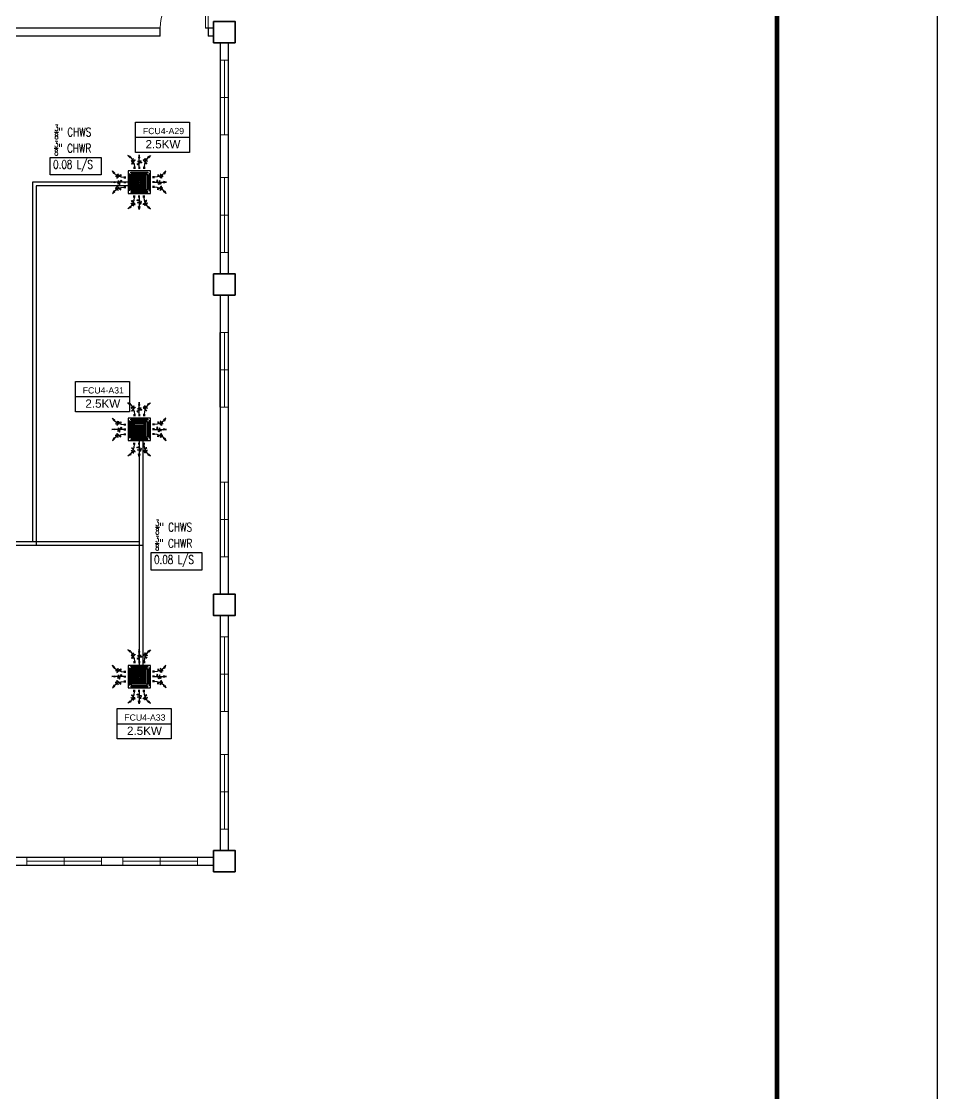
# Model space of a CAD drawing. Header units: millimetres. Extents: x 5 to 430, y 3 to 339.
# Drawn here: x 191.51 to 208.67, y 183.11 to 203.19 of the extents above; entities that cross this region are included whole.
import ezdxf

# ---------------------------------------------------------------- set-up
doc = ezdxf.new("R2010")
doc.units = ezdxf.units.MM
doc.header["$MEASUREMENT"] = 0
for name, color, linetype in [('AIR', 7, 'Continuous'), ('fcu line', 7, 'Continuous'), ('fcu return', 7, 'Continuous'), ('Legends', 7, 'Continuous'), ('pipe label', 7, 'Continuous'), ('template', 7, 'Continuous')]:
    doc.layers.add(name, color=color, linetype=linetype)
doc.styles.add('Arch-Dim', font='simplex.shx', dxfattribs={"width": 0.75})
doc.styles.get("Standard").update_dxf_attribs({"font": 'arial.ttf'})

# ---------------------------------------------------------------- blocks, each defined once
blk = doc.blocks.new('FCU-13000P (CASSETTE SPLIT)')
at = {"layer": 'AIR', "ltscale": 3}
for p, q in [((0, 0.523), (0, 1)), ((-0.193, 0.558), (-0.193, 0.487)), ((-0.162, 0.558), (-0.162, 0.487)), ((-0.016, 0.558), (-0.016, 0.487)), ((0.016, 0.558), (0.016, 0.487)), ((0.162, 0.558), (0.162, 0.487)), ((0.193, 0.558), (0.193, 0.487)), ((-0.523, 0), (-1, 0)), ((-0.558, 0.193), (-0.487, 0.193)), ((-0.558, 0.162), (-0.487, 0.162)), ((-0.558, 0.016), (-0.487, 0.016)), ((0.558, 0.193), (0.487, 0.193)), ((0.558, 0.162), (0.487, 0.162)), ((0.558, 0.016), (0.487, 0.016)), ((0.523, 0), (1, 0)), ((-0.558, -0.016), (-0.487, -0.016)), ((-0.558, -0.162), (-0.487, -0.162)), ((-0.558, -0.193), (-0.487, -0.193)), ((0.558, -0.016), (0.487, -0.016)), ((0.558, -0.162), (0.487, -0.162)), ((0.558, -0.193), (0.487, -0.193)), ((-0.193, -0.558), (-0.193, -0.487)), ((-0.162, -0.558), (-0.162, -0.487)), ((-0.016, -0.558), (-0.016, -0.487)), ((0, -0.523), (0, -1)), ((0.016, -0.558), (0.016, -0.487)), ((0.162, -0.558), (0.162, -0.487)), ((0.193, -0.558), (0.193, -0.487))]:
    blk.add_line(p, q, dxfattribs=at)
at = {"layer": 'AIR'}
for p, q in [((0.295, -0.295), (-0.295, 0.295)), ((0.295, 0.295), (-0.295, -0.295))]:
    blk.add_line(p, q, dxfattribs=at)
at = {"layer": 'AIR', "ltscale": 3}
for points in [[(-0.335, 0.895), (-0.311, 0.932), (-0.416, 0.973)], [(-0.022, 0.89), (0.022, 0.89), (0, 1)], [(0.335, 0.895), (0.311, 0.932), (0.416, 0.973)], [(-0.895, 0.335), (-0.932, 0.311), (-0.973, 0.416)], [(0.895, 0.335), (0.932, 0.311), (0.973, 0.416)], [(-0.89, 0.022), (-0.89, -0.022), (-1, 0)], [(0.89, 0.022), (0.89, -0.022), (1, 0)], [(-0.895, -0.335), (-0.932, -0.311), (-0.973, -0.416)], [(0.895, -0.335), (0.932, -0.311), (0.973, -0.416)], [(-0.335, -0.895), (-0.311, -0.932), (-0.416, -0.973)], [(-0.022, -0.89), (0.022, -0.89), (0, -1)], [(0.335, -0.895), (0.311, -0.932), (0.416, -0.973)]]:
    blk.add_lwpolyline(points, close=True, dxfattribs=at)
at = {"layer": 'AIR'}
for points in [[(-0.323, 0.914, -0.171809), (-0.178, 0.558), (-0.178, 0.522)], [(0.323, 0.914, 0.171809), (0.178, 0.558), (0.178, 0.522)], [(-0.914, 0.323, 0.171809), (-0.558, 0.178), (-0.522, 0.178)], [(0.914, 0.323, -0.171809), (0.558, 0.178), (0.522, 0.178)], [(-0.914, -0.323, -0.171809), (-0.558, -0.178), (-0.522, -0.178)], [(0.914, -0.323, 0.171809), (0.558, -0.178), (0.522, -0.178)], [(-0.323, -0.914, 0.171809), (-0.178, -0.558), (-0.178, -0.522)], [(0.323, -0.914, -0.171809), (0.178, -0.558), (0.178, -0.522)]]:
    blk.add_lwpolyline(points, format="xyb", dxfattribs=at)
for points in [[(-0.41, -0.41), (0.41, -0.41), (0.41, 0.41), (-0.41, 0.41)], [(-0.373, 0.31), (-0.348, 0.31), (-0.348, -0.31), (-0.373, -0.31)], [(-0.31, 0.372), (0.31, 0.372), (0.31, 0.348), (-0.31, 0.348)], [(-0.26, -0.26), (0.26, -0.26), (0.26, 0.26), (-0.26, 0.26)], [(-0.21, -0.21), (0.21, -0.21), (0.21, 0.21), (-0.21, 0.21)], [(-0.16, -0.16), (0.16, -0.16), (0.16, 0.16), (-0.16, 0.16)], [(-0.11, -0.11), (0.11, -0.11), (0.11, 0.11), (-0.11, 0.11)], [(-0.06, -0.06), (0.06, -0.06), (0.06, 0.06), (-0.06, 0.06)], [(0.372, 0.31), (0.348, 0.31), (0.348, -0.31), (0.372, -0.31)], [(-0.31, -0.373), (0.31, -0.373), (0.31, -0.348), (-0.31, -0.348)]]:
    blk.add_lwpolyline(points, close=True, dxfattribs=at)
blk.add_lwpolyline([(-0.26, -0.31), (0.26, -0.31, 0.414214), (0.31, -0.26), (0.31, 0.26, 0.414214), (0.26, 0.31), (-0.26, 0.31, 0.414214), (-0.31, 0.26), (-0.31, -0.26, 0.414214)], format="xyb", close=True, dxfattribs=at)
at = {"layer": 'AIR', "ltscale": 3}
for points in [[(-0.268, 0.84), (-0.231, 0.852), (-0.134, 0.882), (-0.422, 0.704), (0.005, 0.903), (-0.358, 0.645), (-0.239, 0.678), (-0.199, 0.69)], [(0.268, 0.84), (0.231, 0.852), (0.134, 0.882), (0.422, 0.704), (-0.005, 0.903), (0.358, 0.645), (0.239, 0.678), (0.199, 0.69)], [(-0.84, 0.268), (-0.852, 0.231), (-0.882, 0.134), (-0.704, 0.422), (-0.903, -0.005), (-0.645, 0.358), (-0.678, 0.239), (-0.69, 0.199)], [(0.84, 0.268), (0.852, 0.231), (0.882, 0.134), (0.704, 0.422), (0.903, -0.005), (0.645, 0.358), (0.678, 0.239), (0.69, 0.199)], [(-0.84, -0.268), (-0.852, -0.231), (-0.882, -0.134), (-0.704, -0.422), (-0.903, 0.005), (-0.645, -0.358), (-0.678, -0.239), (-0.69, -0.199)], [(0.84, -0.268), (0.852, -0.231), (0.882, -0.134), (0.704, -0.422), (0.903, 0.005), (0.645, -0.358), (0.678, -0.239), (0.69, -0.199)], [(-0.268, -0.84), (-0.231, -0.852), (-0.134, -0.882), (-0.422, -0.704), (0.005, -0.903), (-0.358, -0.645), (-0.239, -0.678), (-0.199, -0.69)], [(0.268, -0.84), (0.231, -0.852), (0.134, -0.882), (0.422, -0.704), (-0.005, -0.903), (0.358, -0.645), (0.239, -0.678), (0.199, -0.69)]]:
    blk.add_open_spline(points, degree=3, knots=[0.0032834, 0.0032834, 0.0032834, 0.0032834, 0.0712567, 0.1924075, 0.3347111, 0.5062145, 0.5813292, 0.5813292, 0.5813292, 0.5813292], dxfattribs=at)
for points in [[(0, 0.8), (0.077, 0.776), (-0.058, 0.755), (0.098, 0.718), (-0.087, 0.663), (0, 0.631)], [(-0.8, 0), (-0.776, -0.077), (-0.755, 0.058), (-0.718, -0.098), (-0.663, 0.087), (-0.631, 0)], [(0.8, 0), (0.776, -0.077), (0.755, 0.058), (0.718, -0.098), (0.663, 0.087), (0.631, 0)], [(0, -0.8), (0.077, -0.776), (-0.058, -0.755), (0.098, -0.718), (-0.087, -0.663), (0, -0.631)]]:
    blk.add_spline(points, degree=3, dxfattribs=at)
for points in [[(-0.416, 0.973), (-0.335, 0.895), (-0.311, 0.932)], [(0, 1), (-0.022, 0.89), (0.022, 0.89)], [(0.416, 0.973), (0.335, 0.895), (0.311, 0.932)], [(-0.973, 0.416), (-0.895, 0.335), (-0.932, 0.311)], [(0.973, 0.416), (0.895, 0.335), (0.932, 0.311)], [(-1, 0), (-0.89, 0.022), (-0.89, -0.022)], [(1, 0), (0.89, 0.022), (0.89, -0.022)], [(-0.973, -0.416), (-0.895, -0.335), (-0.932, -0.311)], [(0.973, -0.416), (0.895, -0.335), (0.932, -0.311)], [(-0.416, -0.973), (-0.335, -0.895), (-0.311, -0.932)], [(0, -1), (-0.022, -0.89), (0.022, -0.89)], [(0.416, -0.973), (0.335, -0.895), (0.311, -0.932)]]:
    blk.add_solid(points, dxfattribs=at)

msp = doc.modelspace()

# ---------------------------------------------------------------- linework, layer by layer
at = {"color": 8, "lineweight": 13}
for p, q in [((194.962, 203.96), (194.962, 203.06)), ((195.012, 203.06), (195.012, 203.96))]:
    msp.add_line(p, q, dxfattribs=at)
at = {"color": 8, "lineweight": 25}
for p, q in [((194.112, 203.06), (189.512, 203.06)), ((194.112, 202.91), (194.112, 203.06)), ((195.112, 203.06), (195.012, 203.06)), ((195.012, 203.06), (195.012, 202.91)), ((194.112, 202.91), (189.512, 202.91)), ((195.112, 202.91), (195.012, 202.91)), ((195.237, 198.46), (195.237, 202.785)), ((195.387, 198.46), (195.387, 202.785)), ((195.237, 192.46), (195.237, 198.06)), ((195.387, 192.46), (195.387, 198.06)), ((195.237, 187.66), (195.237, 192.06)), ((195.387, 187.66), (195.387, 192.06)), ((189.512, 187.535), (195.112, 187.535)), ((189.512, 187.385), (195.112, 187.385))]:
    msp.add_line(p, q, dxfattribs=at)
at = {"color": 8, "lineweight": -2}
msp.add_line((195.112, 203.06), (194.962, 203.06), dxfattribs=at)
at = {"color": 8, "lineweight": 9}
for p, q in [((195.387, 202.46), (195.237, 202.46)), ((195.312, 201.06), (195.312, 202.46)), ((195.237, 201.76), (195.387, 201.76)), ((195.237, 201.06), (195.387, 201.06)), ((195.237, 200.26), (195.387, 200.26)), ((195.312, 200.26), (195.312, 198.86)), ((195.237, 199.56), (195.387, 199.56)), ((195.387, 198.86), (195.237, 198.86)), ((195.387, 197.36), (195.237, 197.36)), ((195.312, 195.96), (195.312, 197.36)), ((195.227, 196.86), (195.227, 196.56)), ((195.237, 196.66), (195.387, 196.66)), ((195.237, 195.96), (195.387, 195.96)), ((195.237, 194.56), (195.387, 194.56)), ((195.312, 194.56), (195.312, 193.16)), ((195.237, 193.86), (195.387, 193.86)), ((195.387, 193.16), (195.237, 193.16)), ((195.387, 191.66), (195.237, 191.66)), ((195.312, 190.26), (195.312, 191.66)), ((195.237, 190.96), (195.387, 190.96)), ((195.237, 190.26), (195.387, 190.26)), ((195.237, 189.46), (195.387, 189.46)), ((195.312, 189.46), (195.312, 188.06)), ((195.237, 188.76), (195.387, 188.76)), ((195.387, 188.06), (195.237, 188.06)), ((191.212, 187.535), (191.612, 187.535)), ((191.612, 187.385), (191.612, 187.535)), ((192.312, 187.535), (192.312, 187.385)), ((193.012, 187.535), (193.012, 187.385)), ((193.412, 187.385), (193.412, 187.535)), ((194.112, 187.535), (194.112, 187.385)), ((194.812, 187.535), (194.812, 187.385)), ((193.012, 187.46), (191.612, 187.46)), ((194.812, 187.46), (193.412, 187.46))]:
    msp.add_line(p, q, dxfattribs=at)
at = {"color": 8, "lineweight": 35}
for points in [[(195.112, 203.185), (195.512, 203.185), (195.512, 202.785), (195.112, 202.785)], [(195.112, 198.46), (195.512, 198.46), (195.512, 198.06), (195.112, 198.06)], [(195.112, 192.46), (195.512, 192.46), (195.512, 192.06), (195.112, 192.06)], [(195.112, 187.66), (195.512, 187.66), (195.512, 187.26), (195.112, 187.26)]]:
    msp.add_lwpolyline(points, close=True, dxfattribs=at)
at = {"color": 8, "lineweight": 9}
for points in [[(195.237, 202.46), (195.387, 202.46), (195.387, 201.06), (195.237, 201.06)], [(195.237, 200.26), (195.387, 200.26), (195.387, 198.86), (195.237, 198.86)], [(195.227, 197.36), (195.387, 197.36), (195.387, 195.96), (195.227, 195.96)], [(195.237, 194.56), (195.387, 194.56), (195.387, 193.16), (195.237, 193.16)], [(195.237, 191.66), (195.387, 191.66), (195.387, 190.26), (195.237, 190.26)], [(195.237, 189.46), (195.387, 189.46), (195.387, 188.06), (195.237, 188.06)], [(191.612, 187.535), (193.012, 187.535), (193.012, 187.385), (191.612, 187.385)], [(193.412, 187.535), (194.812, 187.535), (194.812, 187.385), (193.412, 187.385)]]:
    msp.add_lwpolyline(points, close=True, dxfattribs=at)
at = {"color": 8, "lineweight": 13}
msp.add_arc((195.012, 203.06), 0.9, 90, 180, dxfattribs=at)
at = {"layer": 'fcu line', "linetype": 'Continuous'}
for p, q in [((191.718, 200.175), (191.718, 193.448)), ((193.718, 200.175), (191.718, 200.175)), ((193.718, 195.546), (193.718, 190.917)), ((175.418, 193.448), (193.718, 193.448))]:
    msp.add_line(p, q, dxfattribs=at)
at = {"layer": 'fcu return', "linetype": 'Continuous'}
for p, q in [((191.788, 200.105), (191.788, 193.378)), ((193.718, 200.105), (191.788, 200.105)), ((193.788, 195.546), (193.788, 190.917)), ((175.488, 193.378), (193.788, 193.378))]:
    msp.add_line(p, q, dxfattribs=at)
at = {"layer": 'Legends', "linetype": 'Continuous', "lineweight": 25}
for p, q in [((193.649, 201.017), (194.662, 201.017)), ((192.522, 196.16), (193.535, 196.16)), ((193.302, 190.032), (194.314, 190.032))]:
    msp.add_line(p, q, dxfattribs=at)
at = {"layer": 'Legends'}
for points in [[(193.649, 201.3), (194.662, 201.3), (194.662, 200.733), (193.649, 200.733)], [(192.522, 196.444), (193.535, 196.444), (193.535, 195.876), (192.522, 195.876)], [(193.302, 190.316), (194.314, 190.316), (194.314, 189.748), (193.302, 189.748)]]:
    msp.add_lwpolyline(points, close=True, dxfattribs=at)
at = {"layer": 'pipe label', "color": 7, "linetype": 'Continuous', "lineweight": 25}
for points in [[(192.051, 200.637), (193.003, 200.637), (193.003, 200.31), (192.051, 200.31)], [(193.941, 193.238), (194.892, 193.238), (194.892, 192.911), (193.941, 192.911)]]:
    msp.add_lwpolyline(points, close=True, dxfattribs=at)
at = {"layer": 'template'}
msp.add_line((208.668, 158.991), (208.668, 229.387), dxfattribs=at)
at = {"layer": 'template', "linetype": 'Continuous', "const_width": 0.0853}
msp.add_lwpolyline([(115.409, 162), (205.66, 162), (205.66, 226.379), (115.409, 226.379)], close=True, dxfattribs=at)

# ---------------------------------------------------------------- block references
at = {"layer": 'AIR', "xscale": 0.5113536813550488, "yscale": 0.5113536813550488, "zscale": 0.5113536813550488}
for p in [(193.718, 200.175), (193.718, 195.546), (193.718, 190.917)]:
    msp.add_blockref('FCU-13000P (CASSETTE SPLIT)', p, dxfattribs=at)

# ---------------------------------------------------------------- texts
at = {"layer": 'Legends', "linetype": 'Continuous', "lineweight": 25, "attachment_point": 1}
for s, width, insert, char_height in [('FCU4-A29', 0.44811, (193.786, 201.192), 0.117), ('2.5KW', 0.23674, (193.836, 200.964), 0.156), ('FCU4-A31', 0.44811, (192.659, 196.335), 0.117), ('2.5KW', 0.23674, (192.709, 196.107), 0.156), ('FCU4-A33', 0.44811, (193.438, 190.208), 0.117), ('2.5KW', 0.23674, (193.489, 189.979), 0.156)]:
    msp.add_mtext_dynamic_manual_height_columns(s, width=width, gutter_width=1.011, heights=[0], dxfattribs=dict(at, insert=insert, char_height=char_height))
at = {"layer": 'pipe label', "color": 7, "linetype": 'Continuous', "lineweight": 25, "char_height": 0.16, "attachment_point": 1, "style": 'Arch-Dim'}
for s, width, insert in [('\\A1;{\\H0.7x;\\S3/8;}" CHWS', 0.88035, (192.131, 201.248)), ('\\A1;{\\H0.7x;\\S3/8;}" CHWR', 0.88035, (192.127, 200.945)), ('0.08 L/S', 0.89967, (192.106, 200.587)), ('\\A1;{\\H0.7x;\\S3/8;}" CHWS', 0.88035, (194.02, 193.849)), ('\\A1;{\\H0.7x;\\S3/8;}" CHWR', 0.88035, (194.017, 193.546)), ('0.08 L/S', 0.89967, (193.996, 193.188))]:
    msp.add_mtext_dynamic_manual_height_columns(s, width=width, gutter_width=1.011, heights=[0], dxfattribs=dict(at, insert=insert))

doc.saveas('drawing.dxf')
